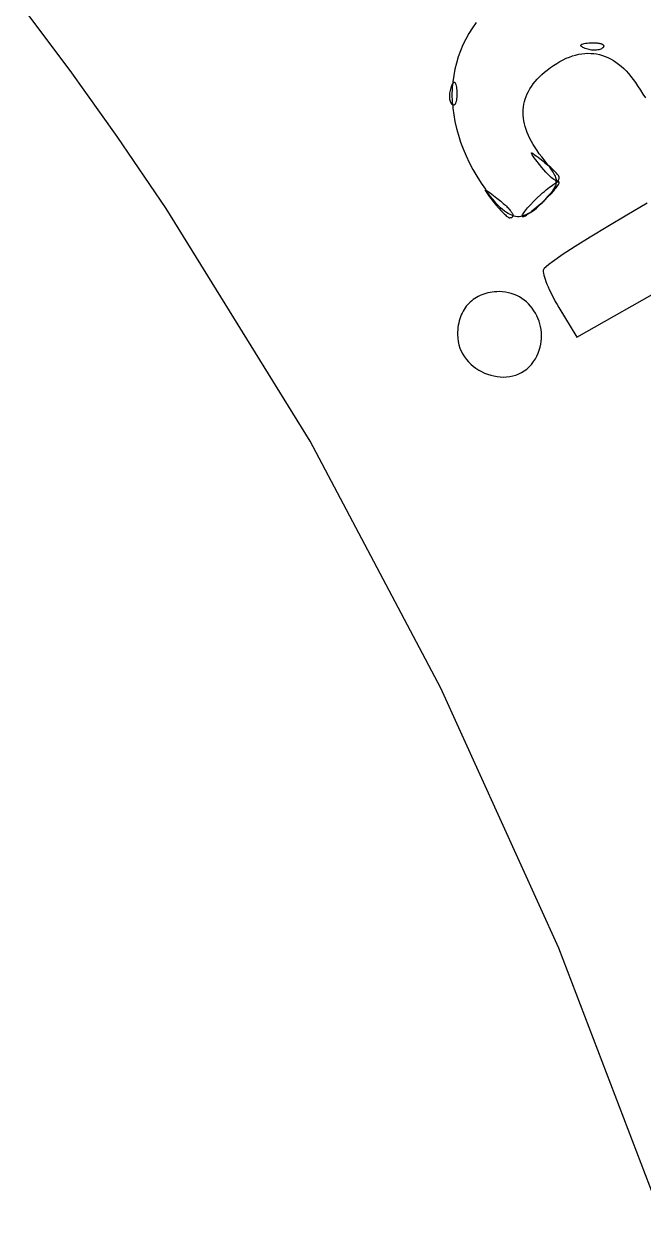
# Model space of a CAD drawing. Extents: x 70.3 to 133.4, y -81.7 to -32.
# Drawn here: x 75.245 to 75.777, y -63.089 to -62.062 of the extents above; entities that cross this region are included whole.
import ezdxf

# ---------------------------------------------------------------- set-up
doc = ezdxf.new("R2010")
doc.units = 0
doc.layers.add('BLACK', color=7, linetype='CONTINUOUS')

msp = doc.modelspace()

# ---------------------------------------------------------------- linework, layer by layer
at = {"layer": 'BLACK', "linetype": 'CONTINUOUS'}
for p, q in [((75.284534, -62.102101), (75.244861, -62.049183)), ((75.630075, -62.065595), (75.627079, -62.070352)), ((75.633351, -62.060955), (75.630075, -62.065595)), ((75.624363, -62.075221), (75.621929, -62.080196)), ((75.627079, -62.070352), (75.624363, -62.075221)), ((75.619778, -62.085271), (75.61791, -62.090441)), ((75.621929, -62.080196), (75.619778, -62.085271)), ((75.721292, -62.088232), (75.723916, -62.087778)), ((75.723152, -62.080463), (75.723194, -62.080291)), ((75.723156, -62.080641), (75.723152, -62.080463)), ((75.723207, -62.080824), (75.723156, -62.080641)), ((75.723194, -62.080291), (75.723282, -62.080126)), ((75.723304, -62.081013), (75.723207, -62.080824)), ((75.723282, -62.080126), (75.723416, -62.079966)), ((75.723447, -62.081207), (75.723304, -62.081013)), ((75.723416, -62.079966), (75.723595, -62.079813)), ((75.723637, -62.081406), (75.723447, -62.081207)), ((75.723595, -62.079813), (75.72382, -62.079666)), ((75.723875, -62.081611), (75.723637, -62.081406)), ((75.72382, -62.079666), (75.72409, -62.079526)), ((75.724159, -62.08182), (75.723875, -62.081611)), ((75.723916, -62.087778), (75.726518, -62.087487)), ((75.72409, -62.079526), (75.724405, -62.079392)), ((75.724869, -62.082253), (75.724159, -62.08182)), ((75.724405, -62.079392), (75.72517, -62.079146)), ((75.725769, -62.082704), (75.724869, -62.082253)), ((75.72517, -62.079146), (75.726115, -62.078929)), ((75.72686, -62.083171), (75.725769, -62.082704)), ((75.726115, -62.078929), (75.727237, -62.078743)), ((75.726518, -62.087487), (75.729098, -62.087358)), ((75.727946, -62.083571), (75.72686, -62.083171)), ((75.727237, -62.078743), (75.728535, -62.078587)), ((75.72905, -62.083911), (75.727946, -62.083571)), ((75.728535, -62.078587), (75.730008, -62.078464)), ((75.730165, -62.084191), (75.72905, -62.083911)), ((75.729098, -62.087358), (75.731653, -62.087391)), ((75.730008, -62.078464), (75.731655, -62.078376)), ((75.731283, -62.084411), (75.730165, -62.084191)), ((75.732396, -62.084573), (75.731283, -62.084411)), ((75.731653, -62.087391), (75.734183, -62.087586)), ((75.731655, -62.078376), (75.732429, -62.07835)), ((75.733496, -62.084676), (75.732396, -62.084573)), ((75.732429, -62.07835), (75.73318, -62.078337)), ((75.73318, -62.078337), (75.733909, -62.078336)), ((75.734575, -62.08472), (75.733496, -62.084676)), ((75.733909, -62.078336), (75.734614, -62.078348)), ((75.734183, -62.087586), (75.736686, -62.087942)), ((75.735626, -62.084707), (75.734575, -62.08472)), ((75.734614, -62.078348), (75.735294, -62.078371)), ((75.735294, -62.078371), (75.73595, -62.078407)), ((75.736641, -62.084635), (75.735626, -62.084707)), ((75.73595, -62.078407), (75.73658, -62.078453)), ((75.73658, -62.078453), (75.737184, -62.078511)), ((75.737611, -62.084507), (75.736641, -62.084635)), ((75.736686, -62.087942), (75.73916, -62.08846)), ((75.737184, -62.078511), (75.737761, -62.07858)), ((75.73853, -62.084321), (75.737611, -62.084507)), ((75.737761, -62.07858), (75.738311, -62.078659)), ((75.738311, -62.078659), (75.738832, -62.078748)), ((75.739389, -62.084078), (75.73853, -62.084321)), ((75.738832, -62.078748), (75.739324, -62.078848)), ((75.739324, -62.078848), (75.739787, -62.078957)), ((75.740181, -62.083778), (75.739389, -62.084078)), ((75.739787, -62.078957), (75.740219, -62.079076)), ((75.740897, -62.083423), (75.740181, -62.083778)), ((75.740219, -62.079076), (75.740621, -62.079205)), ((75.740621, -62.079205), (75.740991, -62.079342)), ((75.741531, -62.083012), (75.740897, -62.083423)), ((75.740991, -62.079342), (75.741329, -62.079488)), ((75.741329, -62.079488), (75.741634, -62.079642)), ((75.741814, -62.082785), (75.741531, -62.083012)), ((75.741634, -62.079642), (75.741905, -62.079805)), ((75.742073, -62.082545), (75.741814, -62.082785)), ((75.741905, -62.079805), (75.742142, -62.079976)), ((75.742299, -62.0823), (75.742073, -62.082545)), ((75.742142, -62.079976), (75.742344, -62.080154)), ((75.742483, -62.08206), (75.742299, -62.0823)), ((75.742344, -62.080154), (75.742511, -62.08034)), ((75.742625, -62.081824), (75.742483, -62.08206)), ((75.742511, -62.08034), (75.742641, -62.080533)), ((75.742726, -62.081594), (75.742625, -62.081824)), ((75.742641, -62.080533), (75.742735, -62.080732)), ((75.742787, -62.08137), (75.742726, -62.081594)), ((75.742735, -62.080732), (75.742768, -62.080835)), ((75.742768, -62.080835), (75.742791, -62.080938)), ((75.742803, -62.08126), (75.742787, -62.08137)), ((75.742791, -62.080938), (75.742804, -62.081044)), ((75.742808, -62.081151), (75.742803, -62.08126)), ((75.742804, -62.081044), (75.742808, -62.081151)), ((75.616327, -62.095698), (75.615029, -62.101039)), ((75.61791, -62.090441), (75.616327, -62.095698)), ((75.696942, -62.099668), (75.699696, -62.09774)), ((75.699696, -62.09774), (75.702441, -62.095978)), ((75.702441, -62.095978), (75.705176, -62.09438)), ((75.705176, -62.09438), (75.707899, -62.092946)), ((75.707899, -62.092946), (75.710609, -62.091676)), ((75.710609, -62.091676), (75.713305, -62.09057)), ((75.713305, -62.09057), (75.715985, -62.089628)), ((75.715985, -62.089628), (75.718648, -62.088848)), ((75.718648, -62.088848), (75.721292, -62.088232)), ((75.73916, -62.08846), (75.741604, -62.089138)), ((75.741604, -62.089138), (75.744017, -62.089978)), ((75.744017, -62.089978), (75.746397, -62.090978)), ((75.746397, -62.090978), (75.748743, -62.092138)), ((75.748743, -62.092138), (75.751054, -62.093458)), ((75.751054, -62.093458), (75.753327, -62.094938)), ((75.753327, -62.094938), (75.755563, -62.096577)), ((75.755563, -62.096577), (75.757758, -62.098376)), ((75.757758, -62.098376), (75.759913, -62.100334)), ((75.324912, -62.158844), (75.284534, -62.102101)), ((75.614017, -62.106456), (75.613293, -62.111944)), ((75.615029, -62.101039), (75.614017, -62.106456)), ((75.685638, -62.109605), (75.68756, -62.1076)), ((75.68756, -62.1076), (75.689625, -62.105624)), ((75.689625, -62.105624), (75.691832, -62.103678)), ((75.691832, -62.103678), (75.69418, -62.10176)), ((75.69418, -62.10176), (75.696942, -62.099668)), ((75.759913, -62.100334), (75.762025, -62.10245)), ((75.762025, -62.10245), (75.764093, -62.104725)), ((75.764093, -62.104725), (75.766115, -62.107159)), ((75.766115, -62.107159), (75.768091, -62.10975)), ((75.611061, -62.118138), (75.610781, -62.119254)), ((75.611401, -62.117034), (75.611061, -62.118138)), ((75.611801, -62.115948), (75.611401, -62.117034)), ((75.612268, -62.114857), (75.611801, -62.115948)), ((75.612719, -62.113957), (75.612268, -62.114857)), ((75.61271, -62.12311), (75.612857, -62.117497)), ((75.613152, -62.113247), (75.612719, -62.113957)), ((75.612857, -62.117497), (75.613195, -62.113187)), ((75.613195, -62.113187), (75.613152, -62.113247)), ((75.613293, -62.111944), (75.613195, -62.113187)), ((75.613195, -62.113187), (75.613361, -62.112963)), ((75.613361, -62.112963), (75.613565, -62.112726)), ((75.613565, -62.112726), (75.613765, -62.112535)), ((75.613765, -62.112535), (75.613959, -62.112392)), ((75.613959, -62.112392), (75.614148, -62.112295)), ((75.614148, -62.112295), (75.614331, -62.112245)), ((75.614331, -62.112245), (75.614509, -62.11224)), ((75.614509, -62.11224), (75.61468, -62.112282)), ((75.61468, -62.112282), (75.614846, -62.11237)), ((75.614846, -62.11237), (75.615006, -62.112504)), ((75.615006, -62.112504), (75.615159, -62.112683)), ((75.615159, -62.112683), (75.615306, -62.112908)), ((75.615306, -62.112908), (75.615446, -62.113178)), ((75.615446, -62.113178), (75.61558, -62.113493)), ((75.61558, -62.113493), (75.615826, -62.114259)), ((75.615826, -62.114259), (75.616043, -62.115203)), ((75.616043, -62.115203), (75.616229, -62.116325)), ((75.616229, -62.116325), (75.616385, -62.117623)), ((75.616385, -62.117623), (75.616507, -62.119096)), ((75.678156, -62.120046), (75.679369, -62.117902)), ((75.679369, -62.117902), (75.680723, -62.115786)), ((75.680723, -62.115786), (75.682219, -62.113698)), ((75.682219, -62.113698), (75.683857, -62.111637)), ((75.683857, -62.111637), (75.685638, -62.109605)), ((75.768091, -62.10975), (75.770019, -62.112499)), ((75.770019, -62.112499), (75.771897, -62.115406)), ((75.771897, -62.115406), (75.774268, -62.119143)), ((75.610296, -62.122584), (75.610252, -62.123663)), ((75.610252, -62.123663), (75.610265, -62.124714)), ((75.610265, -62.124714), (75.610337, -62.125729)), ((75.610399, -62.121484), (75.610296, -62.122584)), ((75.610337, -62.125729), (75.610466, -62.126699)), ((75.610561, -62.120371), (75.610399, -62.121484)), ((75.610466, -62.126699), (75.610652, -62.127618)), ((75.610781, -62.119254), (75.610561, -62.120371)), ((75.610652, -62.127618), (75.610894, -62.128477)), ((75.610894, -62.128477), (75.611194, -62.129269)), ((75.612852, -62.128776), (75.61271, -62.12311)), ((75.613072, -62.131667), (75.612852, -62.128776)), ((75.616015, -62.128875), (75.615896, -62.129308)), ((75.616124, -62.128412), (75.616015, -62.128875)), ((75.616224, -62.12792), (75.616124, -62.128412)), ((75.616313, -62.127399), (75.616224, -62.12792)), ((75.616393, -62.126849), (75.616313, -62.127399)), ((75.616461, -62.126272), (75.616393, -62.126849)), ((75.616519, -62.125668), (75.616461, -62.126272)), ((75.616507, -62.119096), (75.616596, -62.120744)), ((75.616566, -62.125038), (75.616519, -62.125668)), ((75.616601, -62.124382), (75.616566, -62.125038)), ((75.616596, -62.120744), (75.616622, -62.121517)), ((75.616624, -62.123702), (75.616601, -62.124382)), ((75.616622, -62.121517), (75.616635, -62.122268)), ((75.616636, -62.122997), (75.616624, -62.123702)), ((75.616635, -62.122268), (75.616636, -62.122997)), ((75.674229, -62.131162), (75.67473, -62.128887)), ((75.67473, -62.128887), (75.675373, -62.126637)), ((75.675373, -62.126637), (75.676159, -62.124413)), ((75.676159, -62.124413), (75.677087, -62.122216)), ((75.677087, -62.122216), (75.678156, -62.120046)), ((75.774268, -62.119143), (75.776512, -62.122494)), ((75.776512, -62.122494), (75.778653, -62.125474)), ((75.611194, -62.129269), (75.611549, -62.129985)), ((75.611549, -62.129985), (75.61196, -62.130619)), ((75.61196, -62.130619), (75.612187, -62.130902)), ((75.612187, -62.130902), (75.612427, -62.131162)), ((75.612427, -62.131162), (75.612672, -62.131387)), ((75.612672, -62.131387), (75.612913, -62.131571)), ((75.612913, -62.131571), (75.613072, -62.131667)), ((75.613148, -62.131713), (75.613072, -62.131667)), ((75.613072, -62.131667), (75.613286, -62.134489)), ((75.613378, -62.131814), (75.613148, -62.131713)), ((75.613286, -62.134489), (75.614012, -62.140244)), ((75.613602, -62.131875), (75.613378, -62.131814)), ((75.613712, -62.131891), (75.613602, -62.131875)), ((75.613821, -62.131897), (75.613712, -62.131891)), ((75.613928, -62.131893), (75.613821, -62.131897)), ((75.614034, -62.131879), (75.613928, -62.131893)), ((75.614138, -62.131856), (75.614034, -62.131879)), ((75.61424, -62.131823), (75.614138, -62.131856)), ((75.61444, -62.13173), (75.61424, -62.131823)), ((75.614632, -62.131599), (75.61444, -62.13173)), ((75.614818, -62.131433), (75.614632, -62.131599)), ((75.614996, -62.13123), (75.614818, -62.131433)), ((75.615167, -62.130993), (75.614996, -62.13123)), ((75.61533, -62.130722), (75.615167, -62.130993)), ((75.615484, -62.130417), (75.61533, -62.130722)), ((75.61563, -62.130079), (75.615484, -62.130417)), ((75.615768, -62.129709), (75.61563, -62.130079)), ((75.615896, -62.129308), (75.615768, -62.129709)), ((75.673578, -62.138144), (75.673653, -62.135791)), ((75.673646, -62.140521), (75.673578, -62.138144)), ((75.673653, -62.135791), (75.67387, -62.133464)), ((75.67387, -62.133464), (75.674229, -62.131162)), ((75.614012, -62.140244), (75.61503, -62.146034)), ((75.61503, -62.146034), (75.616343, -62.151855)), ((75.673856, -62.142923), (75.673646, -62.140521)), ((75.674208, -62.14535), (75.673856, -62.142923)), ((75.674703, -62.1478), (75.674208, -62.14535)), ((75.67534, -62.150275), (75.674703, -62.1478)), ((75.366987, -62.220624), (75.324912, -62.158844)), ((75.616343, -62.151855), (75.61795, -62.1577)), ((75.61795, -62.1577), (75.619852, -62.163562)), ((75.676119, -62.152773), (75.67534, -62.150275)), ((75.677041, -62.155295), (75.676119, -62.152773)), ((75.678105, -62.15784), (75.677041, -62.155295)), ((75.679311, -62.160408), (75.678105, -62.15784)), ((75.619852, -62.163562), (75.622051, -62.169438)), ((75.622051, -62.169438), (75.624548, -62.17532)), ((75.68066, -62.162999), (75.679311, -62.160408)), ((75.682152, -62.165612), (75.68066, -62.162999)), ((75.683785, -62.168247), (75.682152, -62.165612)), ((75.685561, -62.170905), (75.683785, -62.168247)), ((75.624548, -62.17532), (75.627343, -62.181202)), ((75.680679, -62.173108), (75.680723, -62.172999)), ((75.6807, -62.173284), (75.680679, -62.173108)), ((75.680787, -62.173527), (75.6807, -62.173284)), ((75.680723, -62.172999), (75.680833, -62.172955)), ((75.680938, -62.173837), (75.680787, -62.173527)), ((75.680833, -62.172955), (75.681009, -62.172976)), ((75.681432, -62.174658), (75.680938, -62.173837)), ((75.681009, -62.172976), (75.681251, -62.173063)), ((75.681251, -62.173063), (75.681561, -62.173214)), ((75.68218, -62.175753), (75.681432, -62.174658)), ((75.681561, -62.173214), (75.682383, -62.173708)), ((75.683179, -62.177123), (75.68218, -62.175753)), ((75.682383, -62.173708), (75.683477, -62.174456)), ((75.684426, -62.178772), (75.683179, -62.177123)), ((75.683477, -62.174456), (75.684847, -62.175455)), ((75.687648, -62.182921), (75.684426, -62.178772)), ((75.684847, -62.175455), (75.686497, -62.176701)), ((75.68748, -62.173584), (75.685561, -62.170905)), ((75.686497, -62.176701), (75.690645, -62.179924)), ((75.689541, -62.176284), (75.68748, -62.173584)), ((75.692366, -62.179899), (75.689541, -62.176284)), ((75.690645, -62.179924), (75.69206, -62.181049)), ((75.694821, -62.183118), (75.692366, -62.179899)), ((75.627343, -62.181202), (75.630437, -62.18708)), ((75.630437, -62.18708), (75.633832, -62.192946)), ((75.689546, -62.185294), (75.687648, -62.182921)), ((75.691351, -62.187453), (75.689546, -62.185294)), ((75.693057, -62.189396), (75.691351, -62.187453)), ((75.69206, -62.181049), (75.693435, -62.182173)), ((75.694661, -62.191119), (75.693057, -62.189396)), ((75.693435, -62.182173), (75.694764, -62.183289)), ((75.694764, -62.183289), (75.695253, -62.183712)), ((75.695253, -62.183712), (75.694821, -62.183118)), ((75.695253, -62.183712), (75.696909, -62.185988)), ((75.696038, -62.18439), (75.695253, -62.183712)), ((75.697252, -62.185468), (75.696038, -62.18439)), ((75.696909, -62.185988), (75.698634, -62.188558)), ((75.698397, -62.186517), (75.697252, -62.185468)), ((75.699468, -62.187529), (75.698397, -62.186517)), ((75.698634, -62.188558), (75.699361, -62.189745)), ((75.699361, -62.189745), (75.699999, -62.190873)), ((75.700455, -62.188498), (75.699468, -62.187529)), ((75.701354, -62.189415), (75.700455, -62.188498)), ((75.702155, -62.190275), (75.701354, -62.189415)), ((75.702853, -62.191069), (75.702155, -62.190275)), ((75.633832, -62.192946), (75.637527, -62.198796)), ((75.637527, -62.198796), (75.641145, -62.204119)), ((75.69616, -62.192622), (75.694661, -62.191119)), ((75.697548, -62.1939), (75.69616, -62.192622)), ((75.69752, -62.201379), (75.698743, -62.200502)), ((75.698823, -62.194952), (75.697548, -62.1939)), ((75.698743, -62.200502), (75.699872, -62.199737)), ((75.69998, -62.195776), (75.698823, -62.194952)), ((75.699872, -62.199737), (75.700899, -62.19909)), ((75.700514, -62.1961), (75.69998, -62.195776)), ((75.699999, -62.190873), (75.700548, -62.191951)), ((75.701016, -62.196367), (75.700514, -62.1961)), ((75.700548, -62.191951), (75.701008, -62.192982)), ((75.700899, -62.19909), (75.701815, -62.198567)), ((75.701008, -62.192982), (75.70138, -62.193974)), ((75.701487, -62.196575), (75.701016, -62.196367)), ((75.701552, -62.200292), (75.701235, -62.201176)), ((75.70138, -62.193974), (75.701665, -62.194931)), ((75.701927, -62.196725), (75.701487, -62.196575)), ((75.701785, -62.199415), (75.701552, -62.200292)), ((75.701665, -62.194931), (75.701861, -62.19586)), ((75.701933, -62.198539), (75.701785, -62.199415)), ((75.701815, -62.198567), (75.701936, -62.198504)), ((75.701861, -62.19586), (75.701968, -62.196734)), ((75.701968, -62.196734), (75.701927, -62.196725)), ((75.701936, -62.198504), (75.701933, -62.198539)), ((75.701936, -62.198504), (75.701995, -62.197658)), ((75.702229, -62.198353), (75.701936, -62.198504)), ((75.701972, -62.196768), (75.701968, -62.196734)), ((75.701968, -62.196734), (75.702333, -62.196815)), ((75.701995, -62.197658), (75.701972, -62.196768)), ((75.702612, -62.198172), (75.702229, -62.198353)), ((75.702333, -62.196815), (75.702708, -62.196846)), ((75.702964, -62.198025), (75.702612, -62.198172)), ((75.702612, -62.201948), (75.703283, -62.200994)), ((75.702708, -62.196846), (75.703048, -62.196817)), ((75.70344, -62.191791), (75.702853, -62.191069)), ((75.703283, -62.197912), (75.702964, -62.198025)), ((75.703048, -62.196817), (75.703355, -62.196728)), ((75.703568, -62.197834), (75.703283, -62.197912)), ((75.703283, -62.200994), (75.703819, -62.200145)), ((75.703355, -62.196728), (75.703628, -62.196578)), ((75.703909, -62.192434), (75.70344, -62.191791)), ((75.703819, -62.197791), (75.703568, -62.197834)), ((75.703628, -62.196578), (75.703866, -62.196368)), ((75.704034, -62.197785), (75.703819, -62.197791)), ((75.703819, -62.200145), (75.704212, -62.19941)), ((75.703866, -62.196368), (75.704034, -62.196143)), ((75.704252, -62.19299), (75.703909, -62.192434)), ((75.704034, -62.196143), (75.704068, -62.196097)), ((75.704212, -62.197815), (75.704034, -62.197785)), ((75.704068, -62.196097), (75.704235, -62.195764)), ((75.704352, -62.197883), (75.704212, -62.197815)), ((75.704212, -62.19941), (75.704453, -62.198798)), ((75.704235, -62.195764), (75.704366, -62.19537)), ((75.704375, -62.193233), (75.704252, -62.19299)), ((75.704453, -62.19799), (75.704352, -62.197883)), ((75.704366, -62.19537), (75.70446, -62.194914)), ((75.704464, -62.193452), (75.704375, -62.193233)), ((75.704515, -62.198135), (75.704453, -62.19799)), ((75.704453, -62.198798), (75.704515, -62.198542)), ((75.70446, -62.194914), (75.704517, -62.194395)), ((75.704518, -62.193646), (75.704464, -62.193452)), ((75.704536, -62.198319), (75.704515, -62.198135)), ((75.704515, -62.198542), (75.704536, -62.198319)), ((75.704517, -62.194395), (75.704536, -62.193814)), ((75.704536, -62.193814), (75.704518, -62.193646)), ((75.641036, -62.204749), (75.640992, -62.204858)), ((75.640992, -62.204858), (75.641013, -62.205034)), ((75.641013, -62.205034), (75.641099, -62.205277)), ((75.641145, -62.204705), (75.641036, -62.204749)), ((75.641099, -62.205277), (75.641251, -62.205587)), ((75.641145, -62.204119), (75.641559, -62.204728)), ((75.641321, -62.204726), (75.641145, -62.204705)), ((75.641251, -62.205587), (75.641745, -62.206408)), ((75.641564, -62.204813), (75.641321, -62.204726)), ((75.641559, -62.204728), (75.641652, -62.204856)), ((75.641652, -62.204856), (75.641564, -62.204813)), ((75.645388, -62.209957), (75.641652, -62.204856)), ((75.641652, -62.204856), (75.641873, -62.204964)), ((75.641745, -62.206408), (75.642493, -62.207503)), ((75.641873, -62.204964), (75.642695, -62.205458)), ((75.642493, -62.207503), (75.643492, -62.208873)), ((75.642695, -62.205458), (75.64379, -62.206206)), ((75.643492, -62.208873), (75.644738, -62.210522)), ((75.64379, -62.206206), (75.64516, -62.207205)), ((75.644738, -62.210522), (75.647961, -62.214671)), ((75.64516, -62.207205), (75.646809, -62.208451)), ((75.647234, -62.212309), (75.645388, -62.209957)), ((75.646809, -62.208451), (75.650957, -62.211674)), ((75.685472, -62.211684), (75.68866, -62.208717)), ((75.68866, -62.208717), (75.690278, -62.207275)), ((75.690278, -62.207275), (75.691849, -62.205912)), ((75.691849, -62.205912), (75.693368, -62.204637)), ((75.691849, -62.213688), (75.694824, -62.210763)), ((75.69464, -62.210438), (75.69228, -62.213073)), ((75.693368, -62.204637), (75.694824, -62.203452)), ((75.696678, -62.208067), (75.69464, -62.210438)), ((75.694824, -62.203452), (75.696211, -62.202365)), ((75.694824, -62.210763), (75.69752, -62.207957)), ((75.696211, -62.202365), (75.69752, -62.201379)), ((75.698393, -62.205915), (75.696678, -62.208067)), ((75.69752, -62.207957), (75.699872, -62.205343)), ((75.699127, -62.204905), (75.698393, -62.205915)), ((75.699779, -62.203933), (75.699127, -62.204905)), ((75.700348, -62.202991), (75.699779, -62.203933)), ((75.699872, -62.205343), (75.700899, -62.204131)), ((75.700833, -62.202074), (75.700348, -62.202991)), ((75.701235, -62.201176), (75.700833, -62.202074)), ((75.700899, -62.204131), (75.701815, -62.202997)), ((75.701815, -62.202997), (75.702612, -62.201948)), ((75.490594, -62.420385), (75.366987, -62.220624)), ((75.64904, -62.214488), (75.647234, -62.212309)), ((75.647961, -62.214671), (75.65021, -62.217461)), ((75.650808, -62.216495), (75.64904, -62.214488)), ((75.65021, -62.217461), (75.652427, -62.220064)), ((75.652541, -62.21833), (75.650808, -62.216495)), ((75.650957, -62.211674), (75.65217, -62.212634)), ((75.65217, -62.212634), (75.65333, -62.213572)), ((75.652427, -62.220064), (75.652942, -62.220635)), ((75.654244, -62.219994), (75.652541, -62.21833)), ((75.652942, -62.220635), (75.654554, -62.222423)), ((75.65333, -62.213572), (75.654437, -62.214486)), ((75.655918, -62.221489), (75.654244, -62.219994)), ((75.654437, -62.214486), (75.655489, -62.215376)), ((75.655489, -62.215376), (75.656488, -62.216242)), ((75.657568, -62.222814), (75.655918, -62.221489)), ((75.656488, -62.216242), (75.657432, -62.217083)), ((75.657432, -62.217083), (75.658322, -62.217898)), ((75.658322, -62.217898), (75.659156, -62.218687)), ((75.659156, -62.218687), (75.659935, -62.21945)), ((75.659935, -62.21945), (75.660659, -62.220185)), ((75.660659, -62.220185), (75.661326, -62.220893)), ((75.661326, -62.220893), (75.661937, -62.221574)), ((75.661937, -62.221574), (75.662492, -62.222226)), ((75.675506, -62.222376), (75.676423, -62.221241)), ((75.676423, -62.221241), (75.677449, -62.22003)), ((75.677449, -62.22003), (75.679801, -62.217416)), ((75.679801, -62.217416), (75.682497, -62.214609)), ((75.682497, -62.214609), (75.685472, -62.211684)), ((75.683953, -62.220736), (75.682497, -62.22192)), ((75.683268, -62.221705), (75.684996, -62.220285)), ((75.685472, -62.21946), (75.683953, -62.220736)), ((75.684996, -62.220285), (75.686758, -62.218711)), ((75.687043, -62.218098), (75.685472, -62.21946)), ((75.686758, -62.218711), (75.688557, -62.216983)), ((75.68866, -62.216655), (75.687043, -62.218098)), ((75.688557, -62.216983), (75.690397, -62.215104)), ((75.690831, -62.214635), (75.68866, -62.216655)), ((75.690397, -62.215104), (75.690831, -62.214635)), ((75.69228, -62.213073), (75.690831, -62.214635)), ((75.690831, -62.214635), (75.691849, -62.213688)), ((75.779987, -62.216094), (75.762544, -62.226255)), ((75.654554, -62.222423), (75.656535, -62.224481)), ((75.656535, -62.224481), (75.657452, -62.225379)), ((75.657452, -62.225379), (75.658312, -62.22618)), ((75.659197, -62.223971), (75.657568, -62.222814)), ((75.658312, -62.22618), (75.659106, -62.226878)), ((75.659106, -62.226878), (75.659828, -62.227465)), ((75.660807, -62.22496), (75.659197, -62.223971)), ((75.659828, -62.227465), (75.660471, -62.227934)), ((75.660471, -62.227934), (75.661027, -62.228278)), ((75.662403, -62.225783), (75.660807, -62.22496)), ((75.661027, -62.228278), (75.661489, -62.228489)), ((75.661489, -62.228489), (75.661683, -62.228543)), ((75.661683, -62.228543), (75.661851, -62.228561)), ((75.661851, -62.228561), (75.662432, -62.228542)), ((75.663987, -62.22644), (75.662403, -62.225783)), ((75.662432, -62.228542), (75.662951, -62.228485)), ((75.662492, -62.222226), (75.662989, -62.222849)), ((75.662951, -62.228485), (75.663407, -62.228391)), ((75.662989, -62.222849), (75.66343, -62.223442)), ((75.663407, -62.228391), (75.663612, -62.228331)), ((75.66343, -62.223442), (75.663812, -62.224006)), ((75.663612, -62.228331), (75.663801, -62.228261)), ((75.663801, -62.228261), (75.663975, -62.228182)), ((75.663812, -62.224006), (75.664137, -62.224539)), ((75.663975, -62.228182), (75.664134, -62.228094)), ((75.664882, -62.22672), (75.663987, -62.22644)), ((75.664134, -62.228094), (75.664277, -62.227997)), ((75.664137, -62.224539), (75.664404, -62.225042)), ((75.664277, -62.227997), (75.664405, -62.227891)), ((75.664404, -62.225042), (75.664612, -62.225513)), ((75.664405, -62.227891), (75.664518, -62.227777)), ((75.664518, -62.227777), (75.664615, -62.227653)), ((75.664612, -62.225513), (75.664762, -62.225952)), ((75.664615, -62.227653), (75.664697, -62.227521)), ((75.664697, -62.227521), (75.664764, -62.227381)), ((75.664762, -62.225952), (75.664852, -62.226359)), ((75.664764, -62.227381), (75.664817, -62.227231)), ((75.664817, -62.227231), (75.664854, -62.227074)), ((75.664852, -62.226359), (75.664875, -62.22655)), ((75.664854, -62.227074), (75.664876, -62.226907)), ((75.664875, -62.22655), (75.664882, -62.22672)), ((75.664876, -62.226907), (75.664883, -62.226733)), ((75.664883, -62.226733), (75.664882, -62.22672)), ((75.664882, -62.22672), (75.665562, -62.226932)), ((75.665562, -62.226932), (75.667132, -62.22726)), ((75.667132, -62.22726), (75.668701, -62.227425)), ((75.668701, -62.227425), (75.67027, -62.227428)), ((75.67027, -62.227428), (75.671845, -62.227269)), ((75.671845, -62.227269), (75.672789, -62.227078)), ((75.672786, -62.227053), (75.672806, -62.226831)), ((75.672789, -62.227078), (75.672786, -62.227053)), ((75.673427, -62.226949), (75.672789, -62.227078)), ((75.672789, -62.227078), (75.672806, -62.227238)), ((75.672806, -62.226831), (75.672868, -62.226574)), ((75.672806, -62.227238), (75.672868, -62.227383)), ((75.672868, -62.226574), (75.67311, -62.225962)), ((75.672868, -62.227383), (75.672969, -62.227489)), ((75.672969, -62.227489), (75.67311, -62.227557)), ((75.67311, -62.225962), (75.673503, -62.225227)), ((75.67311, -62.227557), (75.673288, -62.227587)), ((75.673288, -62.227587), (75.673503, -62.227581)), ((75.67502, -62.22647), (75.673427, -62.226949)), ((75.673503, -62.225227), (75.674038, -62.224378)), ((75.673503, -62.227581), (75.673753, -62.227538)), ((75.673753, -62.227538), (75.674038, -62.22746)), ((75.674038, -62.224378), (75.674709, -62.223425)), ((75.674038, -62.22746), (75.674357, -62.227347)), ((75.674357, -62.227347), (75.674709, -62.2272)), ((75.674709, -62.223425), (75.675506, -62.222376)), ((75.674709, -62.2272), (75.675092, -62.227019)), ((75.676628, -62.225831), (75.67502, -62.22647)), ((75.675092, -62.227019), (75.675506, -62.226806)), ((75.675506, -62.226806), (75.676423, -62.226282)), ((75.676423, -62.226282), (75.677449, -62.225636)), ((75.678253, -62.225035), (75.676628, -62.225831)), ((75.677449, -62.225636), (75.678578, -62.224871)), ((75.678749, -62.224748), (75.678253, -62.225035)), ((75.678578, -62.224871), (75.678749, -62.224748)), ((75.679801, -62.223993), (75.678749, -62.224748)), ((75.678749, -62.224748), (75.6799, -62.224081)), ((75.68111, -62.223008), (75.679801, -62.223993)), ((75.6799, -62.224081), (75.68157, -62.222971)), ((75.682497, -62.22192), (75.68111, -62.223008)), ((75.68157, -62.222971), (75.683268, -62.221705)), ((75.762544, -62.226255), (75.74618, -62.236015)), ((75.74618, -62.236015), (75.731259, -62.245139)), ((75.731259, -62.245139), (75.718145, -62.253395)), ((75.707203, -62.260548), (75.702661, -62.263638)), ((75.718145, -62.253395), (75.707203, -62.260548)), ((75.691292, -62.272627), (75.691059, -62.273056)), ((75.691746, -62.272074), (75.691292, -62.272627)), ((75.693296, -62.270612), (75.691746, -62.272074)), ((75.695662, -62.2687), (75.693296, -62.270612)), ((75.698799, -62.266365), (75.695662, -62.2687)), ((75.702661, -62.263638), (75.698799, -62.266365)), ((75.691059, -62.273056), (75.690902, -62.273912)), ((75.690902, -62.273912), (75.690907, -62.275003)), ((75.690907, -62.275003), (75.691069, -62.276313)), ((75.691069, -62.276313), (75.69138, -62.277826)), ((75.69138, -62.277826), (75.691833, -62.279524)), ((75.691833, -62.279524), (75.692421, -62.28139)), ((75.692421, -62.28139), (75.693139, -62.283409)), ((75.71983, -62.331177), (75.805448, -62.282605)), ((75.64161, -62.293549), (75.639894, -62.294076)), ((75.643377, -62.2931), (75.64161, -62.293549)), ((75.645194, -62.292729), (75.643377, -62.2931)), ((75.64706, -62.292439), (75.645194, -62.292729)), ((75.648974, -62.29223), (75.64706, -62.292439)), ((75.650935, -62.292104), (75.648974, -62.29223)), ((75.652942, -62.292061), (75.650935, -62.292104)), ((75.655679, -62.292162), (75.652942, -62.292061)), ((75.65834, -62.29246), (75.655679, -62.292162)), ((75.660921, -62.292947), (75.65834, -62.29246)), ((75.663417, -62.293614), (75.660921, -62.292947)), ((75.693139, -62.283409), (75.693978, -62.285564)), ((75.693978, -62.285564), (75.694933, -62.287837)), ((75.694933, -62.287837), (75.695997, -62.290212)), ((75.695997, -62.290212), (75.698422, -62.295201)), ((75.625832, -62.303353), (75.624762, -62.304654)), ((75.626968, -62.302116), (75.625832, -62.303353)), ((75.628166, -62.300945), (75.626968, -62.302116)), ((75.629427, -62.29984), (75.628166, -62.300945)), ((75.630749, -62.298803), (75.629427, -62.29984)), ((75.632131, -62.297835), (75.630749, -62.298803)), ((75.633571, -62.296938), (75.632131, -62.297835)), ((75.635069, -62.296112), (75.633571, -62.296938)), ((75.636623, -62.295359), (75.635069, -62.296112)), ((75.638232, -62.29468), (75.636623, -62.295359)), ((75.639894, -62.294076), (75.638232, -62.29468)), ((75.665825, -62.294453), (75.663417, -62.293614)), ((75.66814, -62.295456), (75.665825, -62.294453)), ((75.670359, -62.296614), (75.66814, -62.295456)), ((75.672477, -62.297921), (75.670359, -62.296614)), ((75.67449, -62.299366), (75.672477, -62.297921)), ((75.676395, -62.300943), (75.67449, -62.299366)), ((75.678186, -62.302642), (75.676395, -62.300943)), ((75.679861, -62.304456), (75.678186, -62.302642)), ((75.698422, -62.295201), (75.7012, -62.300397)), ((75.7012, -62.300397), (75.702704, -62.303031)), ((75.702704, -62.303031), (75.704277, -62.305666)), ((75.619761, -62.313739), (75.619176, -62.315455)), ((75.620419, -62.312078), (75.619761, -62.313739)), ((75.621149, -62.310475), (75.620419, -62.312078)), ((75.621949, -62.30893), (75.621149, -62.310475)), ((75.622819, -62.307443), (75.621949, -62.30893)), ((75.623757, -62.306018), (75.622819, -62.307443)), ((75.624762, -62.304654), (75.623757, -62.306018)), ((75.681415, -62.306377), (75.679861, -62.304456)), ((75.682845, -62.308396), (75.681415, -62.306377)), ((75.684145, -62.310505), (75.682845, -62.308396)), ((75.685312, -62.312695), (75.684145, -62.310505)), ((75.686342, -62.31496), (75.685312, -62.312695)), ((75.704277, -62.305666), (75.71983, -62.331177)), ((75.617589, -62.322849), (75.617387, -62.324824)), ((75.61787, -62.320923), (75.617589, -62.322849)), ((75.61823, -62.319048), (75.61787, -62.320923)), ((75.618665, -62.317225), (75.61823, -62.319048)), ((75.619176, -62.315455), (75.618665, -62.317225)), ((75.687231, -62.317289), (75.686342, -62.31496)), ((75.687974, -62.319676), (75.687231, -62.317289)), ((75.688569, -62.322112), (75.687974, -62.319676)), ((75.68901, -62.324589), (75.688569, -62.322112)), ((75.617264, -62.326847), (75.617223, -62.328917)), ((75.617223, -62.328917), (75.617359, -62.331976)), ((75.617387, -62.324824), (75.617264, -62.326847)), ((75.617359, -62.331976), (75.617757, -62.334935)), ((75.689293, -62.327098), (75.68901, -62.324589)), ((75.68916, -62.334738), (75.689373, -62.332181)), ((75.689416, -62.329631), (75.689293, -62.327098)), ((75.689373, -62.332181), (75.689416, -62.329631)), ((75.617757, -62.334935), (75.618403, -62.337787)), ((75.618403, -62.337787), (75.619283, -62.340528)), ((75.619283, -62.340528), (75.620384, -62.343154)), ((75.620384, -62.343154), (75.621691, -62.345658)), ((75.685413, -62.347356), (75.686534, -62.344883)), ((75.686534, -62.344883), (75.687465, -62.342376)), ((75.687465, -62.342376), (75.68821, -62.339844)), ((75.68821, -62.339844), (75.688774, -62.337295)), ((75.688774, -62.337295), (75.68916, -62.334738)), ((75.621691, -62.345658), (75.623191, -62.348037)), ((75.623191, -62.348037), (75.624869, -62.350285)), ((75.624869, -62.350285), (75.626713, -62.352398)), ((75.626713, -62.352398), (75.628707, -62.35437)), ((75.628707, -62.35437), (75.630838, -62.356197)), ((75.678844, -62.356668), (75.680792, -62.354545)), ((75.680792, -62.354545), (75.682586, -62.352172)), ((75.682586, -62.352171), (75.684098, -62.349789)), ((75.682586, -62.352172), (75.682586, -62.352171)), ((75.684098, -62.349789), (75.685413, -62.347356)), ((75.630838, -62.356197), (75.633092, -62.357873)), ((75.633092, -62.357873), (75.635455, -62.359393)), ((75.635455, -62.359393), (75.637913, -62.360753)), ((75.637913, -62.360753), (75.640453, -62.361948)), ((75.640453, -62.361948), (75.64306, -62.362973)), ((75.64306, -62.362973), (75.64572, -62.363822)), ((75.64572, -62.363822), (75.64842, -62.364492)), ((75.64842, -62.364492), (75.651146, -62.364976)), ((75.651146, -62.364976), (75.653883, -62.36527)), ((75.653883, -62.36527), (75.656619, -62.365369)), ((75.656619, -62.365369), (75.659338, -62.365268)), ((75.659338, -62.365268), (75.662027, -62.364962)), ((75.662027, -62.364962), (75.664672, -62.364446)), ((75.664672, -62.364446), (75.66726, -62.363716)), ((75.66726, -62.363716), (75.669776, -62.362766)), ((75.669776, -62.362766), (75.672206, -62.361591)), ((75.672206, -62.361591), (75.674537, -62.360186)), ((75.674537, -62.360186), (75.676754, -62.358547)), ((75.676754, -62.358547), (75.678844, -62.356668)), ((75.603017, -62.632538), (75.490594, -62.420385)), ((75.7041, -62.855927), (75.603017, -62.632538)), ((75.793686, -63.089397), (75.7041, -62.855927))]:
    msp.add_line(p, q, dxfattribs=at)

doc.saveas('drawing.dxf')
